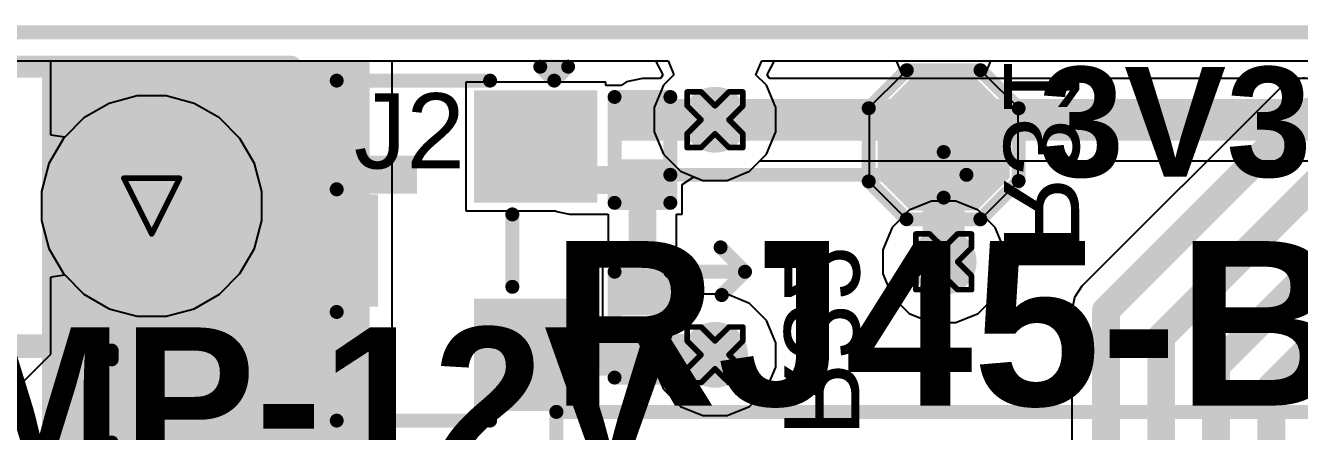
# Model space of a CAD drawing. Header units: inches. Extents: x -6 to 328, y -6 to 90.
# Drawn here: x 4.17 to 15.78, y 33.01 to 36.71 of the extents above; entities that cross this region are included whole.
import ezdxf

# ---------------------------------------------------------------- set-up
doc = ezdxf.new("R2010")
doc.units = ezdxf.units.IN
for name, color, linetype in [('Board Outline', 216, 'Continuous'), ('Bottom Layer', 5, 'Continuous'), ('Bottom Overlay', 54, 'Continuous'), ('Bottom Paste', 16, 'Continuous'), ('Bottom Solder', 6, 'Continuous'), ('Designators', 56, 'Continuous'), ('Drill Drawing', 1, 'Continuous'), ('GND', 76, 'Continuous'), ('Multi-Layer', 9, 'Continuous'), ('Pad Holes', 156, 'Continuous'), ('PWR', 16, 'Continuous'), ('Top Layer', 1, 'Continuous'), ('Top Overlay', 2, 'Continuous'), ('Top Paste', 8, 'Continuous'), ('Top Solder', 216, 'Continuous'), ('Via Holes', 16, 'Continuous')]:
    doc.layers.add(name, color=color, linetype=linetype)
doc.styles.add('Arial', font='', dxfattribs={"height": 0.2})
doc.styles.add('Arial_Bold', font='', dxfattribs={"height": 0.2})
doc.styles.get('Arial').set_extended_font_data('Arial')
doc.styles.get('Arial_Bold').set_extended_font_data('Arial', bold=True)

# ---------------------------------------------------------------- blocks, each defined once
blk = doc.blocks.new('R___0201_B_10')
at = {"layer": 'Bottom Layer'}
for points in [[(-0.41, 0.185), (-0.14, 0.185), (-0.14, -0.185), (-0.41, -0.185)], [(0.14, 0.185), (0.41, 0.185), (0.41, -0.185), (0.14, -0.185)]]:
    blk.add_hatch(color=5, dxfattribs=at).paths.add_polyline_path(points)
at = {"layer": 'Bottom Paste'}
for points in [[(-0.41, 0.185), (-0.14, 0.185), (-0.14, -0.185), (-0.41, -0.185)], [(0.14, 0.185), (0.41, 0.185), (0.41, -0.185), (0.14, -0.185)]]:
    blk.add_hatch(color=16, dxfattribs=at).paths.add_polyline_path(points)
at = {"layer": 'Bottom Solder'}
for points in [[(-0.465, 0.24), (-0.085, 0.24), (-0.085, -0.24), (-0.465, -0.24)], [(0.085, 0.24), (0.465, 0.24), (0.465, -0.24), (0.085, -0.24)]]:
    blk.add_hatch(color=6, dxfattribs=at).paths.add_polyline_path(points)
at = {"layer": 'Bottom Overlay'}
for points in [[(-0.483, 0.254, 0.127, 0.127, 0), (0.483, 0.254, 0.127, 0.127, 0)], [(-0.483, 0.254, 0.127, 0.127, 0), (-0.483, -0.254, 0.127, 0.127, 0)], [(0.483, 0.254, 0.127, 0.127, 0), (0.483, -0.254, 0.127, 0.127, 0)], [(-0.483, -0.254, 0.127, 0.127, 0), (0.483, -0.254, 0.127, 0.127, 0)]]:
    blk.add_lwpolyline(points, format="xyseb", dxfattribs=at)
for points in [[(-0.514, 0.254, 0.0635, 0.0635, 1), (-0.451, 0.254, 0.0635, 0.0635, 1)], [(-0.514, 0.254, 0.0635, 0.0635, 1), (-0.451, 0.254, 0.0635, 0.0635, 1)], [(0.451, 0.254, 0.0635, 0.0635, 1), (0.514, 0.254, 0.0635, 0.0635, 1)], [(0.451, 0.254, 0.0635, 0.0635, 1), (0.514, 0.254, 0.0635, 0.0635, 1)], [(-0.514, -0.254, 0.0635, 0.0635, 1), (-0.451, -0.254, 0.0635, 0.0635, 1)], [(-0.514, -0.254, 0.0635, 0.0635, 1), (-0.451, -0.254, 0.0635, 0.0635, 1)], [(0.451, -0.254, 0.0635, 0.0635, 1), (0.514, -0.254, 0.0635, 0.0635, 1)], [(0.451, -0.254, 0.0635, 0.0635, 1), (0.514, -0.254, 0.0635, 0.0635, 1)]]:
    blk.add_lwpolyline(points, format="xyseb", close=True, dxfattribs=at)
blk = doc.blocks.new('R___0201_B_11')
at = {"layer": 'Bottom Layer'}
for points in [[(-0.41, 0.185), (-0.14, 0.185), (-0.14, -0.185), (-0.41, -0.185)], [(0.14, 0.185), (0.41, 0.185), (0.41, -0.185), (0.14, -0.185)]]:
    blk.add_hatch(color=5, dxfattribs=at).paths.add_polyline_path(points)
at = {"layer": 'Bottom Paste'}
for points in [[(-0.41, 0.185), (-0.14, 0.185), (-0.14, -0.185), (-0.41, -0.185)], [(0.14, 0.185), (0.41, 0.185), (0.41, -0.185), (0.14, -0.185)]]:
    blk.add_hatch(color=16, dxfattribs=at).paths.add_polyline_path(points)
at = {"layer": 'Bottom Solder'}
for points in [[(-0.465, 0.24), (-0.085, 0.24), (-0.085, -0.24), (-0.465, -0.24)], [(0.085, 0.24), (0.465, 0.24), (0.465, -0.24), (0.085, -0.24)]]:
    blk.add_hatch(color=6, dxfattribs=at).paths.add_polyline_path(points)
at = {"layer": 'Bottom Overlay'}
for points in [[(0.483, 0.254, 0.127, 0.127, 0), (-0.483, 0.254, 0.127, 0.127, 0)], [(-0.483, -0.254, 0.127, 0.127, 0), (-0.483, 0.254, 0.127, 0.127, 0)], [(0.483, -0.254, 0.127, 0.127, 0), (0.483, 0.254, 0.127, 0.127, 0)], [(0.483, -0.254, 0.127, 0.127, 0), (-0.483, -0.254, 0.127, 0.127, 0)]]:
    blk.add_lwpolyline(points, format="xyseb", dxfattribs=at)
for points in [[(-0.514, 0.254, 0.0635, 0.0635, 1), (-0.451, 0.254, 0.0635, 0.0635, 1)], [(-0.514, 0.254, 0.0635, 0.0635, 1), (-0.451, 0.254, 0.0635, 0.0635, 1)], [(0.451, 0.254, 0.0635, 0.0635, 1), (0.514, 0.254, 0.0635, 0.0635, 1)], [(0.451, 0.254, 0.0635, 0.0635, 1), (0.514, 0.254, 0.0635, 0.0635, 1)], [(-0.514, -0.254, 0.0635, 0.0635, 1), (-0.451, -0.254, 0.0635, 0.0635, 1)], [(-0.514, -0.254, 0.0635, 0.0635, 1), (-0.451, -0.254, 0.0635, 0.0635, 1)], [(0.451, -0.254, 0.0635, 0.0635, 1), (0.514, -0.254, 0.0635, 0.0635, 1)], [(0.451, -0.254, 0.0635, 0.0635, 1), (0.514, -0.254, 0.0635, 0.0635, 1)]]:
    blk.add_lwpolyline(points, format="xyseb", close=True, dxfattribs=at)
blk = doc.blocks.new('SOT_23_B_42')
at = {"layer": 'Bottom Layer'}
for points in [[(-1.36, 1.46), (-0.54, 1.46), (-0.54, 0.54), (-1.36, 0.54)], [(0.54, 1.46), (1.36, 1.46), (1.36, 0.54), (0.54, 0.54)], [(-0.41, -0.54), (0.41, -0.54), (0.41, -1.46), (-0.41, -1.46)]]:
    blk.add_hatch(color=5, dxfattribs=at).paths.add_polyline_path(points)
at = {"layer": 'Bottom Paste'}
for points in [[(-1.36, 1.46), (-0.54, 1.46), (-0.54, 0.54), (-1.36, 0.54)], [(0.54, 1.46), (1.36, 1.46), (1.36, 0.54), (0.54, 0.54)], [(-0.41, -0.54), (0.41, -0.54), (0.41, -1.46), (-0.41, -1.46)]]:
    blk.add_hatch(color=16, dxfattribs=at).paths.add_polyline_path(points)
at = {"layer": 'Bottom Solder'}
for points in [[(-1.462, 1.562), (-0.438, 1.562), (-0.438, 0.438), (-1.462, 0.438)], [(0.438, 1.562), (1.462, 1.562), (1.462, 0.438), (0.438, 0.438)], [(-0.512, -0.438), (0.512, -0.438), (0.512, -1.562), (-0.512, -1.562)]]:
    blk.add_hatch(color=6, dxfattribs=at).paths.add_polyline_path(points)
at = {"layer": 'Bottom Overlay'}
for points in [[(-1.549, 1.168, 0.127, 0.127, 0), (-1.676, 1.295, 0.127, 0.127, 0)], [(-1.676, 1.041, 0.127, 0.127, 0), (-1.676, 1.295, 0.127, 0.127, 0)], [(-1.676, 1.041, 0.127, 0.127, 0), (-1.549, 1.168, 0.127, 0.127, 0)], [(0.33, 0.787, 0.127, 0.127, 0), (-0.33, 0.787, 0.127, 0.127, 0)], [(-1.549, -0.813, 0.127, 0.127, 0), (-1.549, 0.584, 0.127, 0.127, 0)], [(1.549, -0.813, 0.127, 0.127, 0), (1.549, 0.584, 0.127, 0.127, 0)], [(-0.559, -0.813, 0.127, 0.127, 0), (-1.549, -0.813, 0.127, 0.127, 0)], [(1.549, -0.813, 0.127, 0.127, 0), (0.559, -0.813, 0.127, 0.127, 0)]]:
    blk.add_lwpolyline(points, format="xyseb", dxfattribs=at)
for points in [[(-1.708, 1.295, 0.0635, 0.0635, 1), (-1.645, 1.295, 0.0635, 0.0635, 1)], [(-1.708, 1.295, 0.0635, 0.0635, 1), (-1.645, 1.295, 0.0635, 0.0635, 1)], [(-1.581, 1.168, 0.0635, 0.0635, 1), (-1.518, 1.168, 0.0635, 0.0635, 1)], [(-1.581, 1.168, 0.0635, 0.0635, 1), (-1.518, 1.168, 0.0635, 0.0635, 1)], [(-1.708, 1.041, 0.0635, 0.0635, 1), (-1.645, 1.041, 0.0635, 0.0635, 1)], [(-1.708, 1.041, 0.0635, 0.0635, 1), (-1.645, 1.041, 0.0635, 0.0635, 1)], [(-0.362, 0.787, 0.0635, 0.0635, 1), (-0.298, 0.787, 0.0635, 0.0635, 1)], [(0.298, 0.787, 0.0635, 0.0635, 1), (0.362, 0.787, 0.0635, 0.0635, 1)], [(-1.581, 0.584, 0.0635, 0.0635, 1), (-1.518, 0.584, 0.0635, 0.0635, 1)], [(1.518, 0.584, 0.0635, 0.0635, 1), (1.581, 0.584, 0.0635, 0.0635, 1)], [(-1.581, -0.813, 0.0635, 0.0635, 1), (-1.518, -0.813, 0.0635, 0.0635, 1)], [(-1.581, -0.813, 0.0635, 0.0635, 1), (-1.518, -0.813, 0.0635, 0.0635, 1)], [(-0.591, -0.813, 0.0635, 0.0635, 1), (-0.527, -0.813, 0.0635, 0.0635, 1)], [(0.527, -0.813, 0.0635, 0.0635, 1), (0.591, -0.813, 0.0635, 0.0635, 1)], [(1.518, -0.813, 0.0635, 0.0635, 1), (1.581, -0.813, 0.0635, 0.0635, 1)], [(1.518, -0.813, 0.0635, 0.0635, 1), (1.581, -0.813, 0.0635, 0.0635, 1)]]:
    blk.add_lwpolyline(points, format="xyseb", close=True, dxfattribs=at)
blk = doc.blocks.new('T____________0_5___44')
at = {"layer": 'Top Layer'}
blk.add_hatch(color=1, dxfattribs=at).paths.add_polyline_path([(0.25, 0.5), (-0.25, 0.5), (-0.5, 0.25), (-0.5, -0.25), (-0.25, -0.5), (0.25, -0.5), (0.5, -0.25), (0.5, 0.25)])
at = {"layer": 'Top Paste'}
blk.add_hatch(color=8, dxfattribs=at).paths.add_polyline_path([(0.25, 0.5), (-0.25, 0.5), (-0.5, 0.25), (-0.5, -0.25), (-0.25, -0.5), (0.25, -0.5), (0.5, -0.25), (0.5, 0.25)])
at = {"layer": 'Top Solder'}
blk.add_hatch(color=216, dxfattribs=at).paths.add_polyline_path([(0.301, 0.602), (-0.301, 0.602), (-0.602, 0.301), (-0.602, -0.301), (-0.301, -0.602), (0.301, -0.602), (0.602, -0.301), (0.602, 0.301)])
at = {"layer": 'Top Overlay'}
for points in [[(-0.682, 0.333, 0.127, 0.127, 0), (-0.336, 0.68, 0.127, 0.127, 0)], [(-0.336, 0.68, 0.127, 0.127, 0), (0.336, 0.68, 0.127, 0.127, 0)], [(0.336, 0.68, 0.127, 0.127, 0), (0.684, 0.332, 0.127, 0.127, 0)], [(-0.682, -0.334, 0.127, 0.127, 0), (-0.682, 0.333, 0.127, 0.127, 0)], [(0.684, -0.33, 0.127, 0.127, 0), (0.684, 0.332, 0.127, 0.127, 0)], [(-0.682, -0.334, 0.127, 0.127, 0), (-0.337, -0.679, 0.127, 0.127, 0)], [(0.335, -0.679, 0.127, 0.127, 0), (0.684, -0.33, 0.127, 0.127, 0)], [(-0.337, -0.679, 0.127, 0.127, 0), (0.335, -0.679, 0.127, 0.127, 0)]]:
    blk.add_lwpolyline(points, format="xyseb", dxfattribs=at)
for points in [[(-0.367, 0.68, 0.0635, 0.0635, 1), (-0.304, 0.68, 0.0635, 0.0635, 1)], [(-0.367, 0.68, 0.0635, 0.0635, 1), (-0.304, 0.68, 0.0635, 0.0635, 1)], [(0.305, 0.68, 0.0635, 0.0635, 1), (0.368, 0.68, 0.0635, 0.0635, 1)], [(0.305, 0.68, 0.0635, 0.0635, 1), (0.368, 0.68, 0.0635, 0.0635, 1)], [(-0.714, 0.333, 0.0635, 0.0635, 1), (-0.65, 0.333, 0.0635, 0.0635, 1)], [(-0.714, 0.333, 0.0635, 0.0635, 1), (-0.65, 0.333, 0.0635, 0.0635, 1)], [(0.652, 0.332, 0.0635, 0.0635, 1), (0.715, 0.332, 0.0635, 0.0635, 1)], [(0.652, 0.332, 0.0635, 0.0635, 1), (0.715, 0.332, 0.0635, 0.0635, 1)], [(-0.714, -0.334, 0.0635, 0.0635, 1), (-0.65, -0.334, 0.0635, 0.0635, 1)], [(-0.714, -0.334, 0.0635, 0.0635, 1), (-0.65, -0.334, 0.0635, 0.0635, 1)], [(0.652, -0.33, 0.0635, 0.0635, 1), (0.715, -0.33, 0.0635, 0.0635, 1)], [(0.652, -0.33, 0.0635, 0.0635, 1), (0.715, -0.33, 0.0635, 0.0635, 1)], [(-0.369, -0.679, 0.0635, 0.0635, 1), (-0.306, -0.679, 0.0635, 0.0635, 1)], [(-0.369, -0.679, 0.0635, 0.0635, 1), (-0.306, -0.679, 0.0635, 0.0635, 1)], [(0.303, -0.679, 0.0635, 0.0635, 1), (0.367, -0.679, 0.0635, 0.0635, 1)], [(0.303, -0.679, 0.0635, 0.0635, 1), (0.367, -0.679, 0.0635, 0.0635, 1)]]:
    blk.add_lwpolyline(points, format="xyseb", close=True, dxfattribs=at)
blk = doc.blocks.new('HR963370A_51')
at = {"layer": 'Top Overlay'}
for points in [[(7.239, 8.661, 0.127, 0.127, 0), (8.179, 8.661, 0.127, 0.127, 0)], [(8.179, 8.661, 0.127, 0.127, 0), (8.179, -8.23, 0.127, 0.127, 0)]]:
    blk.add_lwpolyline(points, format="xyseb", dxfattribs=at)
blk.add_lwpolyline([(8.147, 8.661, 0.0635, 0.0635, 1), (8.211, 8.661, 0.0635, 0.0635, 1)], format="xyseb", close=True, dxfattribs=at)
blk.add_lwpolyline([(8.147, 8.661, 0.0635, 0.0635, 1), (8.211, 8.661, 0.0635, 0.0635, 1)], format="xyseb", close=True, dxfattribs=at)
blk = doc.blocks.new('HDR1X2__53')
at = {"layer": 'Bottom Layer'}
blk.add_hatch(color=5, dxfattribs=at).paths.add_polyline_path([(-0.75, 0.75), (0.75, 0.75), (0.75, -0.75), (-0.75, -0.75)])
h = blk.add_hatch(color=5, dxfattribs=at)
edge = h.paths.add_edge_path()
edge.add_arc((2.54, 0), 0.75, 0, 360)
at = {"layer": 'Bottom Solder'}
blk.add_hatch(color=6, dxfattribs=at).paths.add_polyline_path([(-0.852, 0.852), (0.852, 0.852), (0.852, -0.852), (-0.852, -0.852)])
h = blk.add_hatch(color=6, dxfattribs=at)
edge = h.paths.add_edge_path()
edge.add_arc((2.54, 0), 0.852, 0, 360)
at = {"layer": 'GND'}
blk.add_hatch(color=76, dxfattribs=at).paths.add_polyline_path([(-0.75, 0.75), (0.75, 0.75), (0.75, -0.75), (-0.75, -0.75)])
h = blk.add_hatch(color=76, dxfattribs=at)
edge = h.paths.add_edge_path()
edge.add_arc((2.54, 0), 0.75, 0, 360)
at = {"layer": 'Multi-Layer'}
blk.add_hatch(color=9, dxfattribs=at).paths.add_polyline_path([(-0.75, 0.75), (0.75, 0.75), (0.75, -0.75), (-0.75, -0.75)])
h = blk.add_hatch(color=9, dxfattribs=at)
edge = h.paths.add_edge_path()
edge.add_arc((2.54, 0), 0.75, 0, 360)
at = {"layer": 'Pad Holes'}
h = blk.add_hatch(color=7, dxfattribs=at)
edge = h.paths.add_edge_path()
edge.add_arc((0, 0), 0.45, 0, 360)
h = blk.add_hatch(color=7, dxfattribs=at)
edge = h.paths.add_edge_path()
edge.add_arc((2.54, 0), 0.45, 0, 360)
at = {"layer": 'PWR'}
blk.add_hatch(color=16, dxfattribs=at).paths.add_polyline_path([(-0.75, 0.75), (0.75, 0.75), (0.75, -0.75), (-0.75, -0.75)])
h = blk.add_hatch(color=16, dxfattribs=at)
edge = h.paths.add_edge_path()
edge.add_arc((2.54, 0), 0.75, 0, 360)
at = {"layer": 'Top Layer'}
blk.add_hatch(color=1, dxfattribs=at).paths.add_polyline_path([(-0.75, 0.75), (0.75, 0.75), (0.75, -0.75), (-0.75, -0.75)])
h = blk.add_hatch(color=1, dxfattribs=at)
edge = h.paths.add_edge_path()
edge.add_arc((2.54, 0), 0.75, 0, 360)
at = {"layer": 'Top Solder'}
blk.add_hatch(color=216, dxfattribs=at).paths.add_polyline_path([(-0.852, 0.852), (0.852, 0.852), (0.852, -0.852), (-0.852, -0.852)])
h = blk.add_hatch(color=216, dxfattribs=at)
edge = h.paths.add_edge_path()
edge.add_arc((2.54, 0), 0.852, 0, 360)
at = {"layer": 'Top Overlay'}
for points in [[(-1.27, 1.27, 0.2, 0.2, 0), (3.81, 1.27, 0.2, 0.2, 0)], [(-1.27, -1.27, 0.2, 0.2, 0), (-1.27, 1.27, 0.2, 0.2, 0)], [(3.81, -1.27, 0.2, 0.2, 0), (3.81, 1.27, 0.2, 0.2, 0)], [(-1.27, -1.27, 0.2, 0.2, 0), (3.81, -1.27, 0.2, 0.2, 0)]]:
    blk.add_lwpolyline(points, format="xyseb", dxfattribs=at)
for points in [[(-1.32, 1.27, 0.1, 0.1, 1), (-1.22, 1.27, 0.1, 0.1, 1)], [(-1.32, 1.27, 0.1, 0.1, 1), (-1.22, 1.27, 0.1, 0.1, 1)], [(3.76, 1.27, 0.1, 0.1, 1), (3.86, 1.27, 0.1, 0.1, 1)], [(3.76, 1.27, 0.1, 0.1, 1), (3.86, 1.27, 0.1, 0.1, 1)], [(-1.32, -1.27, 0.1, 0.1, 1), (-1.22, -1.27, 0.1, 0.1, 1)], [(-1.32, -1.27, 0.1, 0.1, 1), (-1.22, -1.27, 0.1, 0.1, 1)], [(3.76, -1.27, 0.1, 0.1, 1), (3.86, -1.27, 0.1, 0.1, 1)], [(3.76, -1.27, 0.1, 0.1, 1), (3.86, -1.27, 0.1, 0.1, 1)]]:
    blk.add_lwpolyline(points, format="xyseb", close=True, dxfattribs=at)
blk = doc.blocks.new('SOD_523F_B_55')
at = {"layer": 'Bottom Layer'}
for points in [[(-1.4, 0.26), (-0.6, 0.26), (-0.6, -0.26), (-1.4, -0.26)], [(0.6, 0.26), (1.4, 0.26), (1.4, -0.26), (0.6, -0.26)]]:
    blk.add_hatch(color=5, dxfattribs=at).paths.add_polyline_path(points)
at = {"layer": 'Bottom Overlay'}
for points in [[(0.737, 0.33), (1.778, 0.33), (1.778, 0.508), (0.737, 0.508)], [(1.499, -0.356), (1.778, -0.356), (1.778, 0.381), (1.499, 0.381)], [(0.737, -0.508), (1.778, -0.508), (1.778, -0.33), (0.737, -0.33)]]:
    blk.add_hatch(color=54, dxfattribs=at).paths.add_polyline_path(points)
at = {"layer": 'Bottom Paste'}
for points in [[(-1.4, 0.26), (-0.6, 0.26), (-0.6, -0.26), (-1.4, -0.26)], [(0.6, 0.26), (1.4, 0.26), (1.4, -0.26), (0.6, -0.26)]]:
    blk.add_hatch(color=16, dxfattribs=at).paths.add_polyline_path(points)
at = {"layer": 'Bottom Solder'}
for points in [[(-1.502, 0.362), (-0.498, 0.362), (-0.498, -0.362), (-1.502, -0.362)], [(0.498, 0.362), (1.502, 0.362), (1.502, -0.362), (0.498, -0.362)]]:
    blk.add_hatch(color=6, dxfattribs=at).paths.add_polyline_path(points)
at = {"layer": 'Bottom Overlay'}
for points in [[(0.737, 0.457, 0.127, 0.127, 0), (-0.635, 0.457, 0.127, 0.127, 0)], [(-0.635, 0.457, 0.127, 0.127, 0), (-0.635, 0.377, 0.127, 0.127, 0)], [(-0.635, -0.381, 0.127, 0.127, 0), (-0.635, -0.461, 0.127, 0.127, 0)], [(0.737, -0.457, 0.127, 0.127, 0), (-0.635, -0.457, 0.127, 0.127, 0)]]:
    blk.add_lwpolyline(points, format="xyseb", dxfattribs=at)
for points in [[(-0.667, 0.457, 0.0635, 0.0635, 1), (-0.603, 0.457, 0.0635, 0.0635, 1)], [(-0.667, 0.457, 0.0635, 0.0635, 1), (-0.603, 0.457, 0.0635, 0.0635, 1)], [(0.705, 0.457, 0.0635, 0.0635, 1), (0.768, 0.457, 0.0635, 0.0635, 1)], [(-0.667, 0.377, 0.0635, 0.0635, 1), (-0.603, 0.377, 0.0635, 0.0635, 1)], [(-0.667, -0.381, 0.0635, 0.0635, 1), (-0.603, -0.381, 0.0635, 0.0635, 1)], [(-0.667, -0.457, 0.0635, 0.0635, 1), (-0.603, -0.457, 0.0635, 0.0635, 1)], [(-0.667, -0.461, 0.0635, 0.0635, 1), (-0.603, -0.461, 0.0635, 0.0635, 1)], [(0.705, -0.457, 0.0635, 0.0635, 1), (0.768, -0.457, 0.0635, 0.0635, 1)]]:
    blk.add_lwpolyline(points, format="xyseb", close=True, dxfattribs=at)

msp = doc.modelspace()

# ---------------------------------------------------------------- hatches: boundary and pattern name
at = {"layer": 'Bottom Layer'}
msp.add_hatch(color=5, dxfattribs=at).paths.add_polyline_path([(4.323, 32.879), (7.307, 32.879), (7.307, 36.391), (4.323, 36.391)])
h = msp.add_hatch(color=5, dxfattribs=at)
edge = h.paths.add_edge_path()
edge.add_arc((10.454, 35.854), 0.3, 0, 360)
h = msp.add_hatch(color=5, dxfattribs=at)
edge = h.paths.add_edge_path()
edge.add_arc((12.536, 34.559), 0.3, 0, 360)
h = msp.add_hatch(color=5, dxfattribs=at)
edge = h.paths.add_edge_path()
edge.add_arc((10.454, 33.711), 0.3, 0, 360)
at = {"layer": 'GND'}
h = msp.add_hatch(color=76, dxfattribs=at)
edge = h.paths.add_edge_path()
edge.add_arc((10.454, 35.854), 0.3, 0, 360)
h = msp.add_hatch(color=76, dxfattribs=at)
edge = h.paths.add_edge_path()
edge.add_arc((12.536, 34.559), 0.3, 0, 360)
h = msp.add_hatch(color=76, dxfattribs=at)
edge = h.paths.add_edge_path()
edge.add_arc((10.454, 33.711), 0.3, 0, 360)
at = {"layer": 'PWR'}
h = msp.add_hatch(color=16, dxfattribs=at)
edge = h.paths.add_edge_path()
edge.add_arc((10.454, 35.854), 0.3, 0, 360)
h = msp.add_hatch(color=16, dxfattribs=at)
edge = h.paths.add_edge_path()
edge.add_arc((12.536, 34.559), 0.3, 0, 360)
h = msp.add_hatch(color=16, dxfattribs=at)
edge = h.paths.add_edge_path()
edge.add_arc((10.454, 33.711), 0.3, 0, 360)
at = {"layer": 'Top Layer'}
h = msp.add_hatch(color=1, dxfattribs=at)
edge = h.paths.add_edge_path()
edge.add_arc((10.454, 35.854), 0.3, 0, 360)
h = msp.add_hatch(color=1, dxfattribs=at)
edge = h.paths.add_edge_path()
edge.add_arc((12.536, 34.559), 0.3, 0, 360)
h = msp.add_hatch(color=1, dxfattribs=at)
edge = h.paths.add_edge_path()
edge.add_arc((10.454, 33.711), 0.3, 0, 360)
at = {"layer": 'Via Holes'}
h = msp.add_hatch(color=7, dxfattribs=at)
edge = h.paths.add_edge_path()
edge.add_arc((10.454, 35.854), 0.15, 0, 360)
h = msp.add_hatch(color=7, dxfattribs=at)
edge = h.paths.add_edge_path()
edge.add_arc((12.536, 34.559), 0.15, 0, 360)
h = msp.add_hatch(color=7, dxfattribs=at)
edge = h.paths.add_edge_path()
edge.add_arc((10.454, 33.711), 0.15, 0, 360)

# ---------------------------------------------------------------- linework, layer by layer
at = {"layer": 'Board Outline'}
msp.add_lwpolyline([(-1.407, 36.65, 0.127, 0.127, 0), (32.407, 36.65, 0.127, 0.127, 0)], format="xyseb", dxfattribs=at)
at = {"layer": 'Bottom Layer'}
for p, q in [((7.514, 32.879), (7.514, 36.391)), ((7.514, 36.391), (9.911, 36.391)), ((9.911, 36.391), (9.979, 36.264)), ((10.827, 36.264), (10.88, 36.391)), ((10.88, 36.391), (32.3, 36.391)), ((9.793, 36.23), (9.649, 36.201)), ((9.956, 36.23), (9.793, 36.23)), ((9.979, 36.264), (9.956, 36.23)), ((10.923, 36.168), (10.827, 36.264)), ((15.705, 36.212), (15.604, 36.144)), ((15.824, 36.235), (15.705, 36.212)), ((9.459, 36.198), (8.184, 36.198)), ((8.184, 36.198), (8.184, 35.023)), ((9.459, 36.167), (9.459, 36.198)), ((9.598, 36.167), (9.459, 36.167)), ((9.649, 36.201), (9.598, 36.167)), ((11.008, 35.965), (10.923, 36.168)), ((15.604, 36.144), (13.796, 34.336)), ((11.008, 35.744), (11.008, 35.965)), ((10.923, 35.541), (11.008, 35.744)), ((10.767, 35.385), (10.923, 35.541)), ((10.156, 35.264), (10.262, 35.334)), ((10.262, 35.334), (10.343, 35.3)), ((10.343, 35.3), (10.564, 35.3)), ((10.564, 35.3), (10.767, 35.385)), ((10.156, 34.992), (10.156, 35.264)), ((12.426, 35.113), (12.223, 35.029)), ((12.647, 35.113), (12.426, 35.113)), ((12.85, 35.029), (12.647, 35.113)), ((8.184, 35.023), (9, 35.023)), ((9, 35.023), (9.009, 35.017)), ((9.009, 35.017), (9.128, 34.994)), ((9.128, 34.994), (9.43, 34.994)), ((9.43, 34.994), (9.43, 34.992)), ((9.43, 34.992), (9.482, 34.992)), ((9.482, 34.992), (9.482, 34.573)), ((10.104, 34.573), (10.104, 34.992)), ((10.104, 34.992), (10.156, 34.992)), ((12.223, 35.029), (12.067, 34.873)), ((13.006, 34.873), (12.85, 35.029)), ((12.067, 34.873), (11.982, 34.669)), ((13.09, 34.669), (13.006, 34.873)), ((11.982, 34.669), (11.982, 34.449)), ((13.09, 34.449), (13.09, 34.669)), ((9.482, 34.573), (9.43, 34.573)), ((9.43, 34.573), (9.43, 33.948)), ((10.156, 34.573), (10.104, 34.573)), ((10.156, 33.948), (10.156, 34.573)), ((11.982, 34.449), (12.067, 34.245)), ((13.006, 34.245), (13.09, 34.449)), ((12.067, 34.245), (12.223, 34.089)), ((12.85, 34.089), (13.006, 34.245)), ((13.729, 34.235), (13.705, 34.116)), ((13.796, 34.336), (13.729, 34.235)), ((12.223, 34.089), (12.426, 34.005)), ((12.426, 34.005), (12.647, 34.005)), ((12.647, 34.005), (12.85, 34.089)), ((13.705, 34.116), (13.705, 30.477)), ((9.43, 33.948), (10.156, 33.948))]:
    msp.add_line(p, q, dxfattribs=at)
for points in [[(9.793, 35.854, 0.381, 0.381, 0), (10.454, 35.854, 0.381, 0.381, 0)], [(14.016, 34.116, 0.254, 0.254, 0), (15.824, 35.924, 0.254, 0.254, 0)], [(15.824, 35.924, 0.254, 0.254, 0), (31.82, 35.924, 0.254, 0.254, 0)], [(8.821, 35.611, 0.254, 0.254, 0), (9.104, 35.328, 0.254, 0.254, 0)], [(14.518, 33.875, 0.254, 0.254, 0), (16.101, 35.457, 0.254, 0.254, 0)], [(9.104, 35.328, 0.254, 0.254, 0), (9.128, 35.304, 0.254, 0.254, 0)], [(9.128, 35.304, 0.254, 0.254, 0), (9.793, 35.304, 0.254, 0.254, 0)], [(9.793, 34.261, 0.254, 0.254, 0), (9.793, 35.262, 0.254, 0.254, 0)], [(15.017, 33.607, 0.254, 0.254, 0), (16.372, 34.963, 0.254, 0.254, 0)], [(15.521, 33.421, 0.254, 0.254, 0), (16.569, 34.469, 0.254, 0.254, 0)], [(14.016, 30.477, 0.254, 0.254, 0), (14.016, 34.116, 0.254, 0.254, 0)], [(8.821, 33.711, 0.381, 0.381, 0), (9.793, 33.711, 0.381, 0.381, 0)], [(9.793, 33.711, 0.381, 0.381, 0), (10.454, 33.711, 0.381, 0.381, 0)], [(14.518, 30.474, 0.254, 0.254, 0), (14.518, 33.875, 0.254, 0.254, 0)], [(15.017, 30.476, 0.254, 0.254, 0), (15.017, 33.607, 0.254, 0.254, 0)], [(15.521, 30.472, 0.254, 0.254, 0), (15.521, 33.421, 0.254, 0.254, 0)]]:
    msp.add_lwpolyline(points, format="xyseb", dxfattribs=at)
for points in [[(9.698, 35.854, 0.191, 0.191, 1), (9.888, 35.854, 0.191, 0.191, 1)], [(10.358, 35.854, 0.191, 0.191, 1), (10.549, 35.854, 0.191, 0.191, 1)], [(15.761, 35.924, 0.127, 0.127, 1), (15.888, 35.924, 0.127, 0.127, 1)], [(15.761, 35.924, 0.127, 0.127, 1), (15.888, 35.924, 0.127, 0.127, 1)], [(8.758, 35.611, 0.127, 0.127, 1), (8.885, 35.611, 0.127, 0.127, 1)], [(9.041, 35.328, 0.127, 0.127, 1), (9.168, 35.328, 0.127, 0.127, 1)], [(9.041, 35.328, 0.127, 0.127, 1), (9.168, 35.328, 0.127, 0.127, 1)], [(9.064, 35.304, 0.127, 0.127, 1), (9.191, 35.304, 0.127, 0.127, 1)], [(9.064, 35.304, 0.127, 0.127, 1), (9.191, 35.304, 0.127, 0.127, 1)], [(9.73, 35.304, 0.127, 0.127, 1), (9.857, 35.304, 0.127, 0.127, 1)], [(9.73, 35.262, 0.127, 0.127, 1), (9.857, 35.262, 0.127, 0.127, 1)], [(9.73, 34.261, 0.127, 0.127, 1), (9.857, 34.261, 0.127, 0.127, 1)], [(13.952, 34.116, 0.127, 0.127, 1), (14.079, 34.116, 0.127, 0.127, 1)], [(13.952, 34.116, 0.127, 0.127, 1), (14.079, 34.116, 0.127, 0.127, 1)], [(8.726, 33.711, 0.191, 0.191, 1), (8.917, 33.711, 0.191, 0.191, 1)], [(9.698, 33.711, 0.191, 0.191, 1), (9.888, 33.711, 0.191, 0.191, 1)], [(9.698, 33.711, 0.191, 0.191, 1), (9.888, 33.711, 0.191, 0.191, 1)], [(10.358, 33.711, 0.191, 0.191, 1), (10.549, 33.711, 0.191, 0.191, 1)], [(14.455, 33.875, 0.127, 0.127, 1), (14.582, 33.875, 0.127, 0.127, 1)], [(14.455, 33.875, 0.127, 0.127, 1), (14.582, 33.875, 0.127, 0.127, 1)], [(14.953, 33.607, 0.127, 0.127, 1), (15.08, 33.607, 0.127, 0.127, 1)], [(14.953, 33.607, 0.127, 0.127, 1), (15.08, 33.607, 0.127, 0.127, 1)], [(15.457, 33.421, 0.127, 0.127, 1), (15.584, 33.421, 0.127, 0.127, 1)], [(15.457, 33.421, 0.127, 0.127, 1), (15.584, 33.421, 0.127, 0.127, 1)]]:
    msp.add_lwpolyline(points, format="xyseb", close=True, dxfattribs=at)
at = {"layer": 'Bottom Overlay'}
for points in [[(12.536, 35.56, 0.127, 0.127, 0), (12.744, 35.352, 0.127, 0.127, 0)], [(10.047, 35.352, 0.127, 0.127, 0), (12.744, 35.352, 0.127, 0.127, 0)], [(12.536, 35.144, 0.127, 0.127, 0), (12.744, 35.352, 0.127, 0.127, 0)], [(10.504, 34.691, 0.127, 0.127, 0), (10.727, 34.468, 0.127, 0.127, 0)], [(10.047, 34.468, 0.127, 0.127, 0), (10.727, 34.468, 0.127, 0.127, 0)], [(10.515, 34.256, 0.127, 0.127, 0), (10.727, 34.468, 0.127, 0.127, 0)]]:
    msp.add_lwpolyline(points, format="xyseb", dxfattribs=at)
for points in [[(12.505, 35.56, 0.0635, 0.0635, 1), (12.568, 35.56, 0.0635, 0.0635, 1)], [(10.015, 35.352, 0.0635, 0.0635, 1), (10.079, 35.352, 0.0635, 0.0635, 1)], [(12.712, 35.352, 0.0635, 0.0635, 1), (12.776, 35.352, 0.0635, 0.0635, 1)], [(12.712, 35.352, 0.0635, 0.0635, 1), (12.776, 35.352, 0.0635, 0.0635, 1)], [(12.712, 35.352, 0.0635, 0.0635, 1), (12.776, 35.352, 0.0635, 0.0635, 1)], [(12.505, 35.144, 0.0635, 0.0635, 1), (12.568, 35.144, 0.0635, 0.0635, 1)], [(10.473, 34.691, 0.0635, 0.0635, 1), (10.536, 34.691, 0.0635, 0.0635, 1)], [(10.015, 34.468, 0.0635, 0.0635, 1), (10.079, 34.468, 0.0635, 0.0635, 1)], [(10.695, 34.468, 0.0635, 0.0635, 1), (10.759, 34.468, 0.0635, 0.0635, 1)], [(10.695, 34.468, 0.0635, 0.0635, 1), (10.759, 34.468, 0.0635, 0.0635, 1)], [(10.695, 34.468, 0.0635, 0.0635, 1), (10.759, 34.468, 0.0635, 0.0635, 1)], [(10.483, 34.256, 0.0635, 0.0635, 1), (10.547, 34.256, 0.0635, 0.0635, 1)]]:
    msp.add_lwpolyline(points, format="xyseb", close=True, dxfattribs=at)
at = {"layer": 'Drill Drawing'}
for points in [[(10.2, 35.981, 0.0508, 0.0508, 0), (10.2, 36.108, 0.0508, 0.0508, 0)], [(10.2, 36.108, 0.0508, 0.0508, 0), (10.327, 36.108, 0.0508, 0.0508, 0)], [(10.327, 36.108, 0.0508, 0.0508, 0), (10.454, 35.981, 0.0508, 0.0508, 0)], [(10.454, 35.981, 0.0508, 0.0508, 0), (10.581, 36.108, 0.0508, 0.0508, 0)], [(10.581, 36.108, 0.0508, 0.0508, 0), (10.708, 36.108, 0.0508, 0.0508, 0)], [(10.708, 35.981, 0.0508, 0.0508, 0), (10.708, 36.108, 0.0508, 0.0508, 0)], [(10.2, 35.981, 0.0508, 0.0508, 0), (10.327, 35.854, 0.0508, 0.0508, 0)], [(10.581, 35.854, 0.0508, 0.0508, 0), (10.708, 35.981, 0.0508, 0.0508, 0)], [(10.2, 35.727, 0.0508, 0.0508, 0), (10.327, 35.854, 0.0508, 0.0508, 0)], [(10.581, 35.854, 0.0508, 0.0508, 0), (10.708, 35.727, 0.0508, 0.0508, 0)], [(10.2, 35.6, 0.0508, 0.0508, 0), (10.2, 35.727, 0.0508, 0.0508, 0)], [(10.327, 35.6, 0.0508, 0.0508, 0), (10.454, 35.727, 0.0508, 0.0508, 0)], [(10.454, 35.727, 0.0508, 0.0508, 0), (10.581, 35.6, 0.0508, 0.0508, 0)], [(10.708, 35.6, 0.0508, 0.0508, 0), (10.708, 35.727, 0.0508, 0.0508, 0)], [(10.2, 35.6, 0.0508, 0.0508, 0), (10.327, 35.6, 0.0508, 0.0508, 0)], [(10.581, 35.6, 0.0508, 0.0508, 0), (10.708, 35.6, 0.0508, 0.0508, 0)], [(5.069, 35.321, 0.0508, 0.0508, 0), (5.577, 35.321, 0.0508, 0.0508, 0)], [(5.069, 35.321, 0.0508, 0.0508, 0), (5.323, 34.813, 0.0508, 0.0508, 0)], [(5.323, 34.813, 0.0508, 0.0508, 0), (5.577, 35.321, 0.0508, 0.0508, 0)], [(12.282, 34.686, 0.0508, 0.0508, 0), (12.282, 34.813, 0.0508, 0.0508, 0)], [(12.282, 34.813, 0.0508, 0.0508, 0), (12.409, 34.813, 0.0508, 0.0508, 0)], [(12.409, 34.813, 0.0508, 0.0508, 0), (12.536, 34.686, 0.0508, 0.0508, 0)], [(12.536, 34.686, 0.0508, 0.0508, 0), (12.663, 34.813, 0.0508, 0.0508, 0)], [(12.663, 34.813, 0.0508, 0.0508, 0), (12.79, 34.813, 0.0508, 0.0508, 0)], [(12.79, 34.686, 0.0508, 0.0508, 0), (12.79, 34.813, 0.0508, 0.0508, 0)], [(12.282, 34.686, 0.0508, 0.0508, 0), (12.409, 34.559, 0.0508, 0.0508, 0)], [(12.663, 34.559, 0.0508, 0.0508, 0), (12.79, 34.686, 0.0508, 0.0508, 0)], [(12.282, 34.432, 0.0508, 0.0508, 0), (12.409, 34.559, 0.0508, 0.0508, 0)], [(12.663, 34.559, 0.0508, 0.0508, 0), (12.79, 34.432, 0.0508, 0.0508, 0)], [(12.282, 34.305, 0.0508, 0.0508, 0), (12.282, 34.432, 0.0508, 0.0508, 0)], [(12.409, 34.305, 0.0508, 0.0508, 0), (12.536, 34.432, 0.0508, 0.0508, 0)], [(12.536, 34.432, 0.0508, 0.0508, 0), (12.663, 34.305, 0.0508, 0.0508, 0)], [(12.79, 34.305, 0.0508, 0.0508, 0), (12.79, 34.432, 0.0508, 0.0508, 0)], [(12.282, 34.305, 0.0508, 0.0508, 0), (12.409, 34.305, 0.0508, 0.0508, 0)], [(12.663, 34.305, 0.0508, 0.0508, 0), (12.79, 34.305, 0.0508, 0.0508, 0)], [(10.2, 33.838, 0.0508, 0.0508, 0), (10.2, 33.965, 0.0508, 0.0508, 0)], [(10.2, 33.965, 0.0508, 0.0508, 0), (10.327, 33.965, 0.0508, 0.0508, 0)], [(10.327, 33.965, 0.0508, 0.0508, 0), (10.454, 33.838, 0.0508, 0.0508, 0)], [(10.454, 33.838, 0.0508, 0.0508, 0), (10.581, 33.965, 0.0508, 0.0508, 0)], [(10.581, 33.965, 0.0508, 0.0508, 0), (10.708, 33.965, 0.0508, 0.0508, 0)], [(10.708, 33.838, 0.0508, 0.0508, 0), (10.708, 33.965, 0.0508, 0.0508, 0)], [(10.2, 33.838, 0.0508, 0.0508, 0), (10.327, 33.711, 0.0508, 0.0508, 0)], [(10.581, 33.711, 0.0508, 0.0508, 0), (10.708, 33.838, 0.0508, 0.0508, 0)], [(10.2, 33.584, 0.0508, 0.0508, 0), (10.327, 33.711, 0.0508, 0.0508, 0)], [(10.581, 33.711, 0.0508, 0.0508, 0), (10.708, 33.584, 0.0508, 0.0508, 0)], [(10.2, 33.457, 0.0508, 0.0508, 0), (10.2, 33.584, 0.0508, 0.0508, 0)], [(10.327, 33.457, 0.0508, 0.0508, 0), (10.454, 33.584, 0.0508, 0.0508, 0)], [(10.454, 33.584, 0.0508, 0.0508, 0), (10.581, 33.457, 0.0508, 0.0508, 0)], [(10.708, 33.457, 0.0508, 0.0508, 0), (10.708, 33.584, 0.0508, 0.0508, 0)], [(10.2, 33.457, 0.0508, 0.0508, 0), (10.327, 33.457, 0.0508, 0.0508, 0)], [(10.581, 33.457, 0.0508, 0.0508, 0), (10.708, 33.457, 0.0508, 0.0508, 0)]]:
    msp.add_lwpolyline(points, format="xyseb", dxfattribs=at)
for points in [[(10.187, 36.108, 0.0254, 0.0254, 1), (10.212, 36.108, 0.0254, 0.0254, 1)], [(10.187, 36.108, 0.0254, 0.0254, 1), (10.212, 36.108, 0.0254, 0.0254, 1)], [(10.314, 36.108, 0.0254, 0.0254, 1), (10.339, 36.108, 0.0254, 0.0254, 1)], [(10.314, 36.108, 0.0254, 0.0254, 1), (10.339, 36.108, 0.0254, 0.0254, 1)], [(10.568, 36.108, 0.0254, 0.0254, 1), (10.593, 36.108, 0.0254, 0.0254, 1)], [(10.568, 36.108, 0.0254, 0.0254, 1), (10.593, 36.108, 0.0254, 0.0254, 1)], [(10.695, 36.108, 0.0254, 0.0254, 1), (10.72, 36.108, 0.0254, 0.0254, 1)], [(10.695, 36.108, 0.0254, 0.0254, 1), (10.72, 36.108, 0.0254, 0.0254, 1)], [(10.187, 35.981, 0.0254, 0.0254, 1), (10.212, 35.981, 0.0254, 0.0254, 1)], [(10.187, 35.981, 0.0254, 0.0254, 1), (10.212, 35.981, 0.0254, 0.0254, 1)], [(10.441, 35.981, 0.0254, 0.0254, 1), (10.466, 35.981, 0.0254, 0.0254, 1)], [(10.441, 35.981, 0.0254, 0.0254, 1), (10.466, 35.981, 0.0254, 0.0254, 1)], [(10.695, 35.981, 0.0254, 0.0254, 1), (10.72, 35.981, 0.0254, 0.0254, 1)], [(10.695, 35.981, 0.0254, 0.0254, 1), (10.72, 35.981, 0.0254, 0.0254, 1)], [(10.314, 35.854, 0.0254, 0.0254, 1), (10.339, 35.854, 0.0254, 0.0254, 1)], [(10.314, 35.854, 0.0254, 0.0254, 1), (10.339, 35.854, 0.0254, 0.0254, 1)], [(10.568, 35.854, 0.0254, 0.0254, 1), (10.593, 35.854, 0.0254, 0.0254, 1)], [(10.568, 35.854, 0.0254, 0.0254, 1), (10.593, 35.854, 0.0254, 0.0254, 1)], [(10.187, 35.727, 0.0254, 0.0254, 1), (10.212, 35.727, 0.0254, 0.0254, 1)], [(10.187, 35.727, 0.0254, 0.0254, 1), (10.212, 35.727, 0.0254, 0.0254, 1)], [(10.441, 35.727, 0.0254, 0.0254, 1), (10.466, 35.727, 0.0254, 0.0254, 1)], [(10.441, 35.727, 0.0254, 0.0254, 1), (10.466, 35.727, 0.0254, 0.0254, 1)], [(10.695, 35.727, 0.0254, 0.0254, 1), (10.72, 35.727, 0.0254, 0.0254, 1)], [(10.695, 35.727, 0.0254, 0.0254, 1), (10.72, 35.727, 0.0254, 0.0254, 1)], [(10.187, 35.6, 0.0254, 0.0254, 1), (10.212, 35.6, 0.0254, 0.0254, 1)], [(10.187, 35.6, 0.0254, 0.0254, 1), (10.212, 35.6, 0.0254, 0.0254, 1)], [(10.314, 35.6, 0.0254, 0.0254, 1), (10.339, 35.6, 0.0254, 0.0254, 1)], [(10.314, 35.6, 0.0254, 0.0254, 1), (10.339, 35.6, 0.0254, 0.0254, 1)], [(10.568, 35.6, 0.0254, 0.0254, 1), (10.593, 35.6, 0.0254, 0.0254, 1)], [(10.568, 35.6, 0.0254, 0.0254, 1), (10.593, 35.6, 0.0254, 0.0254, 1)], [(10.695, 35.6, 0.0254, 0.0254, 1), (10.72, 35.6, 0.0254, 0.0254, 1)], [(10.695, 35.6, 0.0254, 0.0254, 1), (10.72, 35.6, 0.0254, 0.0254, 1)], [(5.056, 35.321, 0.0254, 0.0254, 1), (5.081, 35.321, 0.0254, 0.0254, 1)], [(5.056, 35.321, 0.0254, 0.0254, 1), (5.081, 35.321, 0.0254, 0.0254, 1)], [(5.564, 35.321, 0.0254, 0.0254, 1), (5.589, 35.321, 0.0254, 0.0254, 1)], [(5.564, 35.321, 0.0254, 0.0254, 1), (5.589, 35.321, 0.0254, 0.0254, 1)], [(5.31, 34.813, 0.0254, 0.0254, 1), (5.335, 34.813, 0.0254, 0.0254, 1)], [(5.31, 34.813, 0.0254, 0.0254, 1), (5.335, 34.813, 0.0254, 0.0254, 1)], [(12.27, 34.813, 0.0254, 0.0254, 1), (12.295, 34.813, 0.0254, 0.0254, 1)], [(12.27, 34.813, 0.0254, 0.0254, 1), (12.295, 34.813, 0.0254, 0.0254, 1)], [(12.397, 34.813, 0.0254, 0.0254, 1), (12.422, 34.813, 0.0254, 0.0254, 1)], [(12.397, 34.813, 0.0254, 0.0254, 1), (12.422, 34.813, 0.0254, 0.0254, 1)], [(12.651, 34.813, 0.0254, 0.0254, 1), (12.676, 34.813, 0.0254, 0.0254, 1)], [(12.651, 34.813, 0.0254, 0.0254, 1), (12.676, 34.813, 0.0254, 0.0254, 1)], [(12.778, 34.813, 0.0254, 0.0254, 1), (12.803, 34.813, 0.0254, 0.0254, 1)], [(12.778, 34.813, 0.0254, 0.0254, 1), (12.803, 34.813, 0.0254, 0.0254, 1)], [(12.27, 34.686, 0.0254, 0.0254, 1), (12.295, 34.686, 0.0254, 0.0254, 1)], [(12.27, 34.686, 0.0254, 0.0254, 1), (12.295, 34.686, 0.0254, 0.0254, 1)], [(12.524, 34.686, 0.0254, 0.0254, 1), (12.549, 34.686, 0.0254, 0.0254, 1)], [(12.524, 34.686, 0.0254, 0.0254, 1), (12.549, 34.686, 0.0254, 0.0254, 1)], [(12.778, 34.686, 0.0254, 0.0254, 1), (12.803, 34.686, 0.0254, 0.0254, 1)], [(12.778, 34.686, 0.0254, 0.0254, 1), (12.803, 34.686, 0.0254, 0.0254, 1)], [(12.397, 34.559, 0.0254, 0.0254, 1), (12.422, 34.559, 0.0254, 0.0254, 1)], [(12.397, 34.559, 0.0254, 0.0254, 1), (12.422, 34.559, 0.0254, 0.0254, 1)], [(12.651, 34.559, 0.0254, 0.0254, 1), (12.676, 34.559, 0.0254, 0.0254, 1)], [(12.651, 34.559, 0.0254, 0.0254, 1), (12.676, 34.559, 0.0254, 0.0254, 1)], [(12.27, 34.432, 0.0254, 0.0254, 1), (12.295, 34.432, 0.0254, 0.0254, 1)], [(12.27, 34.432, 0.0254, 0.0254, 1), (12.295, 34.432, 0.0254, 0.0254, 1)], [(12.524, 34.432, 0.0254, 0.0254, 1), (12.549, 34.432, 0.0254, 0.0254, 1)], [(12.524, 34.432, 0.0254, 0.0254, 1), (12.549, 34.432, 0.0254, 0.0254, 1)], [(12.778, 34.432, 0.0254, 0.0254, 1), (12.803, 34.432, 0.0254, 0.0254, 1)], [(12.778, 34.432, 0.0254, 0.0254, 1), (12.803, 34.432, 0.0254, 0.0254, 1)], [(12.27, 34.305, 0.0254, 0.0254, 1), (12.295, 34.305, 0.0254, 0.0254, 1)], [(12.27, 34.305, 0.0254, 0.0254, 1), (12.295, 34.305, 0.0254, 0.0254, 1)], [(12.397, 34.305, 0.0254, 0.0254, 1), (12.422, 34.305, 0.0254, 0.0254, 1)], [(12.397, 34.305, 0.0254, 0.0254, 1), (12.422, 34.305, 0.0254, 0.0254, 1)], [(12.651, 34.305, 0.0254, 0.0254, 1), (12.676, 34.305, 0.0254, 0.0254, 1)], [(12.651, 34.305, 0.0254, 0.0254, 1), (12.676, 34.305, 0.0254, 0.0254, 1)], [(12.778, 34.305, 0.0254, 0.0254, 1), (12.803, 34.305, 0.0254, 0.0254, 1)], [(12.778, 34.305, 0.0254, 0.0254, 1), (12.803, 34.305, 0.0254, 0.0254, 1)], [(10.187, 33.965, 0.0254, 0.0254, 1), (10.212, 33.965, 0.0254, 0.0254, 1)], [(10.187, 33.965, 0.0254, 0.0254, 1), (10.212, 33.965, 0.0254, 0.0254, 1)], [(10.314, 33.965, 0.0254, 0.0254, 1), (10.339, 33.965, 0.0254, 0.0254, 1)], [(10.314, 33.965, 0.0254, 0.0254, 1), (10.339, 33.965, 0.0254, 0.0254, 1)], [(10.568, 33.965, 0.0254, 0.0254, 1), (10.593, 33.965, 0.0254, 0.0254, 1)], [(10.568, 33.965, 0.0254, 0.0254, 1), (10.593, 33.965, 0.0254, 0.0254, 1)], [(10.695, 33.965, 0.0254, 0.0254, 1), (10.72, 33.965, 0.0254, 0.0254, 1)], [(10.695, 33.965, 0.0254, 0.0254, 1), (10.72, 33.965, 0.0254, 0.0254, 1)], [(10.187, 33.838, 0.0254, 0.0254, 1), (10.212, 33.838, 0.0254, 0.0254, 1)], [(10.187, 33.838, 0.0254, 0.0254, 1), (10.212, 33.838, 0.0254, 0.0254, 1)], [(10.441, 33.838, 0.0254, 0.0254, 1), (10.466, 33.838, 0.0254, 0.0254, 1)], [(10.441, 33.838, 0.0254, 0.0254, 1), (10.466, 33.838, 0.0254, 0.0254, 1)], [(10.695, 33.838, 0.0254, 0.0254, 1), (10.72, 33.838, 0.0254, 0.0254, 1)], [(10.695, 33.838, 0.0254, 0.0254, 1), (10.72, 33.838, 0.0254, 0.0254, 1)], [(10.314, 33.711, 0.0254, 0.0254, 1), (10.339, 33.711, 0.0254, 0.0254, 1)], [(10.314, 33.711, 0.0254, 0.0254, 1), (10.339, 33.711, 0.0254, 0.0254, 1)], [(10.568, 33.711, 0.0254, 0.0254, 1), (10.593, 33.711, 0.0254, 0.0254, 1)], [(10.568, 33.711, 0.0254, 0.0254, 1), (10.593, 33.711, 0.0254, 0.0254, 1)], [(10.187, 33.584, 0.0254, 0.0254, 1), (10.212, 33.584, 0.0254, 0.0254, 1)], [(10.187, 33.584, 0.0254, 0.0254, 1), (10.212, 33.584, 0.0254, 0.0254, 1)], [(10.441, 33.584, 0.0254, 0.0254, 1), (10.466, 33.584, 0.0254, 0.0254, 1)], [(10.441, 33.584, 0.0254, 0.0254, 1), (10.466, 33.584, 0.0254, 0.0254, 1)], [(10.695, 33.584, 0.0254, 0.0254, 1), (10.72, 33.584, 0.0254, 0.0254, 1)], [(10.695, 33.584, 0.0254, 0.0254, 1), (10.72, 33.584, 0.0254, 0.0254, 1)], [(10.187, 33.457, 0.0254, 0.0254, 1), (10.212, 33.457, 0.0254, 0.0254, 1)], [(10.187, 33.457, 0.0254, 0.0254, 1), (10.212, 33.457, 0.0254, 0.0254, 1)], [(10.314, 33.457, 0.0254, 0.0254, 1), (10.339, 33.457, 0.0254, 0.0254, 1)], [(10.314, 33.457, 0.0254, 0.0254, 1), (10.339, 33.457, 0.0254, 0.0254, 1)], [(10.568, 33.457, 0.0254, 0.0254, 1), (10.593, 33.457, 0.0254, 0.0254, 1)], [(10.568, 33.457, 0.0254, 0.0254, 1), (10.593, 33.457, 0.0254, 0.0254, 1)], [(10.695, 33.457, 0.0254, 0.0254, 1), (10.72, 33.457, 0.0254, 0.0254, 1)], [(10.695, 33.457, 0.0254, 0.0254, 1), (10.72, 33.457, 0.0254, 0.0254, 1)]]:
    msp.add_lwpolyline(points, format="xyseb", close=True, dxfattribs=at)
at = {"layer": 'GND'}
for p, q in [((-1.3, 36.391), (10.027, 36.391)), ((10.027, 36.391), (10.08, 36.264)), ((10.827, 36.264), (10.88, 36.391)), ((10.88, 36.391), (32.3, 36.391)), ((10.08, 36.264), (9.984, 36.168)), ((10.923, 36.168), (10.827, 36.264)), ((9.984, 36.168), (9.9, 35.965)), ((11.008, 35.965), (10.923, 36.168)), ((4.935, 36.003), (4.706, 35.87)), ((5.191, 36.071), (4.935, 36.003)), ((5.455, 36.071), (5.191, 36.071)), ((5.71, 36.003), (5.455, 36.071)), ((5.939, 35.87), (5.71, 36.003)), ((4.706, 35.87), (4.519, 35.684)), ((6.126, 35.684), (5.939, 35.87)), ((9.9, 35.965), (9.9, 35.744)), ((11.008, 35.744), (11.008, 35.965)), ((9.9, 35.744), (9.984, 35.541)), ((10.923, 35.541), (11.008, 35.744)), ((4.519, 35.684), (4.387, 35.455)), ((6.258, 35.455), (6.126, 35.684)), ((9.984, 35.541), (10.14, 35.385)), ((10.767, 35.385), (10.923, 35.541)), ((4.387, 35.455), (4.319, 35.199)), ((6.327, 35.199), (6.258, 35.455)), ((10.14, 35.385), (10.343, 35.3)), ((10.343, 35.3), (10.564, 35.3)), ((10.564, 35.3), (10.767, 35.385)), ((4.319, 35.199), (4.319, 34.935)), ((6.327, 34.935), (6.327, 35.199)), ((12.426, 35.113), (12.223, 35.029)), ((12.647, 35.113), (12.426, 35.113)), ((12.85, 35.029), (12.647, 35.113)), ((4.319, 34.935), (4.387, 34.68)), ((6.258, 34.68), (6.327, 34.935)), ((12.223, 35.029), (12.067, 34.873)), ((13.006, 34.873), (12.85, 35.029)), ((12.067, 34.873), (11.982, 34.669)), ((13.09, 34.669), (13.006, 34.873)), ((4.387, 34.68), (4.519, 34.451)), ((6.126, 34.451), (6.258, 34.68)), ((11.982, 34.669), (11.982, 34.449)), ((13.09, 34.449), (13.09, 34.669)), ((4.519, 34.451), (4.706, 34.264)), ((5.939, 34.264), (6.126, 34.451)), ((11.982, 34.449), (12.067, 34.245)), ((13.006, 34.245), (13.09, 34.449)), ((4.706, 34.264), (4.935, 34.131)), ((5.71, 34.131), (5.939, 34.264)), ((12.067, 34.245), (12.223, 34.089)), ((12.85, 34.089), (13.006, 34.245)), ((4.935, 34.131), (5.191, 34.063)), ((5.455, 34.063), (5.71, 34.131)), ((5.191, 34.063), (5.455, 34.063)), ((12.223, 34.089), (12.426, 34.005)), ((12.426, 34.005), (12.647, 34.005)), ((12.647, 34.005), (12.85, 34.089))]:
    msp.add_line(p, q, dxfattribs=at)
at = {"layer": 'PWR'}
for p, q in [((4.404, 35.714), (4.404, 36.391)), ((4.404, 36.391), (10.027, 36.391)), ((10.027, 36.391), (10.08, 36.264)), ((10.928, 36.264), (10.996, 36.391)), ((10.996, 36.391), (32.3, 36.391)), ((10.08, 36.264), (9.984, 36.168)), ((10.951, 36.23), (10.928, 36.264)), ((31.741, 36.23), (10.951, 36.23)), ((9.984, 36.168), (9.9, 35.965)), ((4.935, 36.003), (4.706, 35.87)), ((5.191, 36.071), (4.935, 36.003)), ((5.455, 36.071), (5.191, 36.071)), ((5.71, 36.003), (5.455, 36.071)), ((5.939, 35.87), (5.71, 36.003)), ((4.706, 35.87), (4.531, 35.695)), ((6.126, 35.684), (5.939, 35.87)), ((9.9, 35.965), (9.9, 35.744)), ((9.9, 35.744), (9.984, 35.541)), ((4.426, 35.709), (4.404, 35.714)), ((4.531, 35.695), (4.426, 35.709)), ((6.258, 35.455), (6.126, 35.684)), ((9.984, 35.541), (10.14, 35.385)), ((6.327, 35.199), (6.258, 35.455)), ((10.767, 35.385), (10.862, 35.479)), ((10.862, 35.479), (31.585, 35.479)), ((10.14, 35.385), (10.343, 35.3)), ((10.343, 35.3), (10.564, 35.3)), ((10.564, 35.3), (10.767, 35.385)), ((6.327, 34.935), (6.327, 35.199)), ((6.258, 34.68), (6.327, 34.935)), ((6.126, 34.451), (6.258, 34.68)), ((4.404, 34.42), (4.426, 34.425)), ((4.404, 33.716), (4.404, 34.42)), ((4.426, 34.425), (4.531, 34.439)), ((4.531, 34.439), (4.706, 34.264)), ((5.939, 34.264), (6.126, 34.451)), ((4.706, 34.264), (4.935, 34.131)), ((5.71, 34.131), (5.939, 34.264)), ((10.343, 34.265), (10.14, 34.18)), ((10.564, 34.265), (10.343, 34.265)), ((10.767, 34.18), (10.564, 34.265)), ((4.935, 34.131), (5.191, 34.063)), ((5.455, 34.063), (5.71, 34.131)), ((10.14, 34.18), (9.984, 34.024)), ((10.923, 34.024), (10.767, 34.18)), ((5.191, 34.063), (5.455, 34.063)), ((9.984, 34.024), (9.9, 33.821)), ((11.008, 33.821), (10.923, 34.024)), ((9.9, 33.821), (9.9, 33.6)), ((11.008, 33.6), (11.008, 33.821)), ((3.265, 32.578), (4.404, 33.716)), ((9.9, 33.6), (9.984, 33.397)), ((10.923, 33.397), (11.008, 33.6)), ((9.984, 33.397), (10.14, 33.241)), ((10.767, 33.241), (10.923, 33.397)), ((10.14, 33.241), (10.343, 33.157)), ((10.564, 33.157), (10.767, 33.241)), ((10.343, 33.157), (10.564, 33.157))]:
    msp.add_line(p, q, dxfattribs=at)
msp.add_lwpolyline([(10.454, 35.854, 0.381, 0.381, 0), (31.741, 35.854, 0.381, 0.381, 0)], format="xyseb", dxfattribs=at)
msp.add_lwpolyline([(10.358, 35.854, 0.191, 0.191, 1), (10.549, 35.854, 0.191, 0.191, 1)], format="xyseb", close=True, dxfattribs=at)
at = {"layer": 'Top Layer'}
for p, q in [((3.846, 36.391), (10.027, 36.391)), ((10.027, 36.391), (10.08, 36.264)), ((10.827, 36.264), (10.88, 36.391)), ((10.88, 36.391), (12.105, 36.391)), ((12.105, 36.391), (12.158, 36.264)), ((12.915, 36.264), (12.967, 36.391)), ((12.967, 36.391), (32.3, 36.391)), ((10.08, 36.264), (9.984, 36.168)), ((10.923, 36.168), (10.827, 36.264)), ((12.158, 36.264), (11.859, 35.965)), ((13.214, 35.965), (12.915, 36.264)), ((9.984, 36.168), (9.9, 35.965)), ((11.008, 35.965), (10.923, 36.168)), ((4.935, 36.003), (4.706, 35.87)), ((5.191, 36.071), (4.935, 36.003)), ((5.455, 36.071), (5.191, 36.071)), ((5.71, 36.003), (5.455, 36.071)), ((5.939, 35.87), (5.71, 36.003)), ((4.706, 35.87), (4.519, 35.684)), ((6.126, 35.684), (5.939, 35.87)), ((9.9, 35.965), (9.9, 35.744)), ((11.008, 35.744), (11.008, 35.965)), ((11.859, 35.965), (11.859, 35.287)), ((13.214, 35.287), (13.214, 35.965)), ((9.9, 35.744), (9.984, 35.541)), ((10.923, 35.541), (11.008, 35.744)), ((4.519, 35.684), (4.387, 35.455)), ((6.258, 35.455), (6.126, 35.684)), ((9.984, 35.541), (10.14, 35.385)), ((10.767, 35.385), (10.923, 35.541)), ((4.387, 35.455), (4.319, 35.199)), ((6.327, 35.199), (6.258, 35.455)), ((10.14, 35.385), (10.343, 35.3)), ((10.343, 35.3), (10.564, 35.3)), ((10.564, 35.3), (10.767, 35.385)), ((11.859, 35.287), (12.161, 34.985)), ((12.912, 34.985), (13.214, 35.287)), ((4.319, 35.199), (4.319, 34.935)), ((6.327, 34.935), (6.327, 35.199)), ((4.319, 34.935), (4.387, 34.68)), ((6.258, 34.68), (6.327, 34.935)), ((12.161, 34.967), (12.067, 34.873)), ((12.161, 34.985), (12.161, 34.967)), ((12.912, 34.967), (12.912, 34.985)), ((13.006, 34.873), (12.912, 34.967)), ((12.067, 34.873), (11.982, 34.669)), ((13.09, 34.669), (13.006, 34.873)), ((4.387, 34.68), (4.519, 34.451)), ((6.126, 34.451), (6.258, 34.68)), ((11.982, 34.669), (11.982, 34.449)), ((13.09, 34.449), (13.09, 34.669)), ((4.519, 34.451), (4.706, 34.264)), ((5.939, 34.264), (6.126, 34.451)), ((11.982, 34.449), (12.067, 34.245)), ((13.006, 34.245), (13.09, 34.449)), ((4.706, 34.264), (4.935, 34.131)), ((5.71, 34.131), (5.939, 34.264)), ((12.067, 34.245), (12.223, 34.089)), ((12.85, 34.089), (13.006, 34.245)), ((4.935, 34.131), (5.191, 34.063)), ((5.455, 34.063), (5.71, 34.131)), ((5.191, 34.063), (5.455, 34.063)), ((12.223, 34.089), (12.426, 34.005)), ((12.426, 34.005), (12.647, 34.005)), ((12.647, 34.005), (12.85, 34.089))]:
    msp.add_line(p, q, dxfattribs=at)
msp.add_lwpolyline([(12.536, 34.559, 0.381, 0.381, 0), (12.536, 35.626, 0.381, 0.381, 0)], format="xyseb", dxfattribs=at)
for points in [[(12.441, 35.626, 0.191, 0.191, 1), (12.632, 35.626, 0.191, 0.191, 1)], [(12.441, 34.559, 0.191, 0.191, 1), (12.632, 34.559, 0.191, 0.191, 1)]]:
    msp.add_lwpolyline(points, format="xyseb", close=True, dxfattribs=at)

# ---------------------------------------------------------------- block references
for name, p in [('HDR1X2__53', (2.783, 35.067)), ('T____________0_5___44', (12.536, 35.626))]:
    msp.add_blockref(name, p)
for name, p, rotation in [('SOT_23_B_42', (7.821, 34.661), 270), ('R___0201_B_11', (9.793, 35.579), 270), ('R___0201_B_10', (9.793, 33.986), 90), ('SOD_523F_B_55', (4.323, 33.289), 180), ('HR963370A_51', (17.67, 25.012), 90)]:
    msp.add_blockref(name, p, dxfattribs=dict(rotation=rotation))

# ---------------------------------------------------------------- texts
at = {"layer": 'Bottom Overlay', "style": 'Arial', "text_generation_flag": 2}
for s, p in [('R31', (13.085, 34.653)), ('R32', (11.084, 32.966))]:
    msp.add_text(s, height=0.6858, rotation=270, dxfattribs=at).set_placement(p)
at = {"layer": 'Designators', "style": 'Arial'}
msp.add_text('J2', height=0.6858, dxfattribs=at).set_placement((7.164, 35.41))
at = {"layer": 'Top Overlay', "style": 'Arial_Bold'}
for s, height, p in [('3V3', 1, (13.402, 35.335)), ('PUMP-12V', 1.3, (1.023, 32.661))]:
    msp.add_text(s, height=height, rotation=360, dxfattribs=at).set_placement(p)
for s, height, p in [('-', 2, (6.921, 34.601)), ('RJ45-B', 1.5, (8.958, 33.248))]:
    msp.add_text(s, height=height, dxfattribs=at).set_placement(p)

doc.saveas('drawing.dxf')
